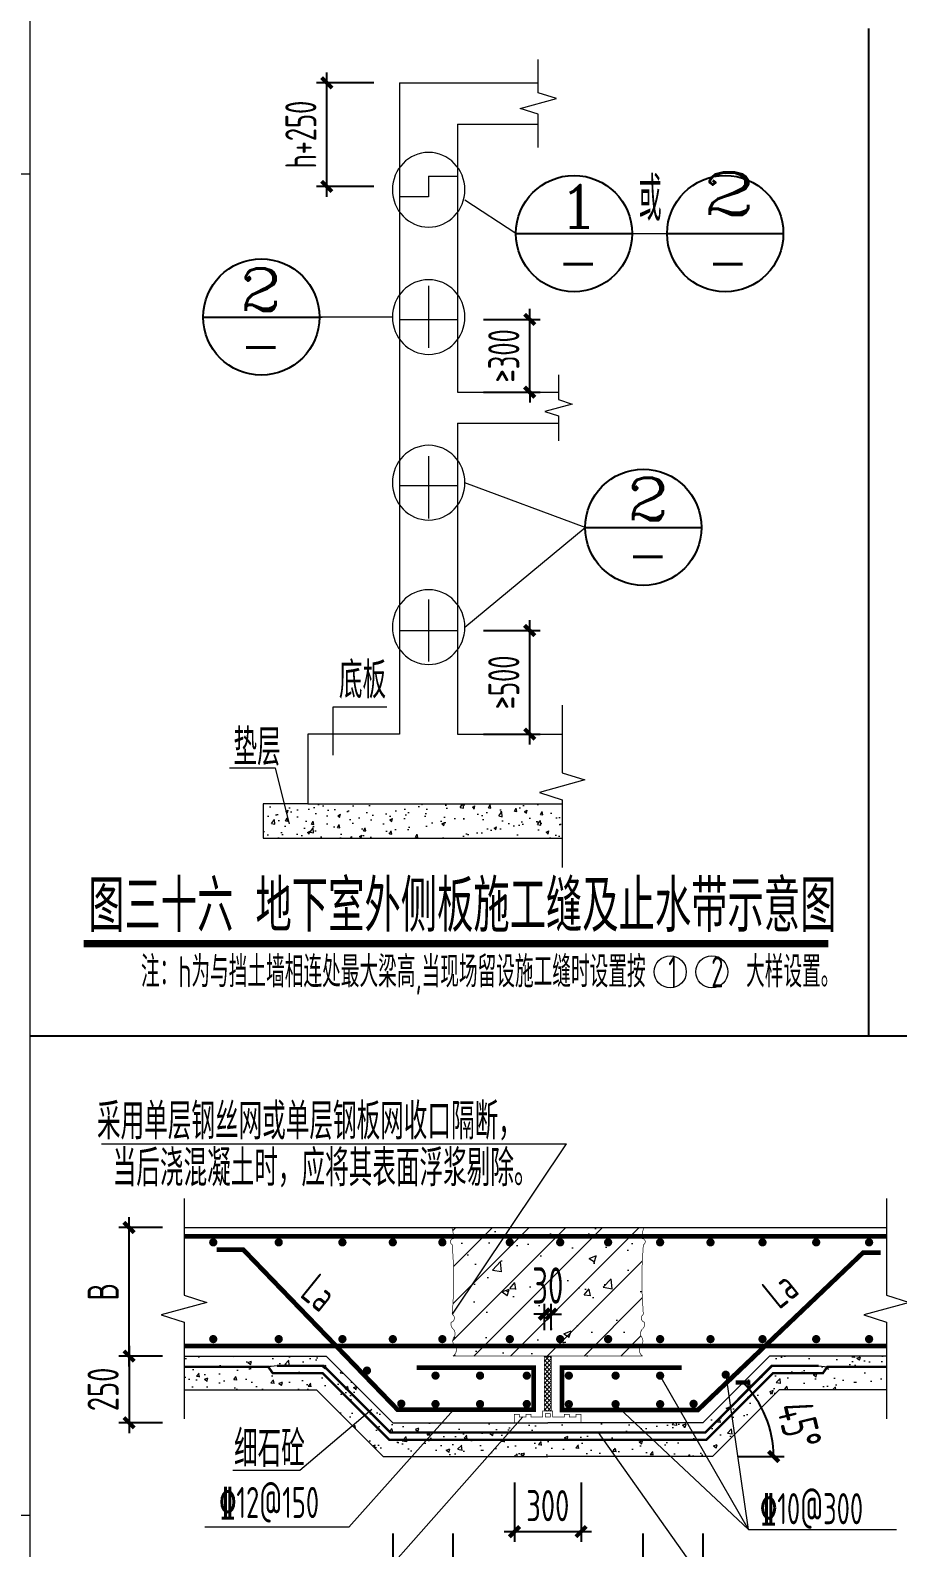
# Model space of a CAD drawing. Extents: x 5874492 to 7194610, y -939842 to -279257.
# Drawn here: x 5990915 to 5999276, y -644967 to -630347 of the extents above; entities that cross this region are included whole.
import ezdxf
from ezdxf.enums import TextEntityAlignment as Align

# ---------------------------------------------------------------- set-up
doc = ezdxf.new("R2010")
doc.units = 0
doc.header["$LTSCALE"] = 1000
doc.layers.add('$AUDIT_BAD_LAYER3', color=7, linetype='Continuous')
for name, color, linetype, lineweight in [('S-基础-DIM', 3, 'Continuous', 20), ('S-墙柱-REIN', 1, 'Continuous', 20), ('S-大样-HATCH', 251, 'Continuous', 20), ('S-大样-实线', 2, 'Continuous', 20), ('S-板-大样索引', 3, 'Continuous', 20), ('S-通用-TAB', 7, 'Continuous', 20), ('S-通用-TEXT', 7, 'Continuous', 20), ('S-通用-THIN', 7, 'Continuous', 20)]:
    doc.layers.add(name, color=color, linetype=linetype, lineweight=lineweight)
doc.styles.add('COMP', font='COMPLEX.shx', dxfattribs={"bigfont": 'GBCBIG.shx'})
doc.styles.add('TANG', font='tssdeng.shx', dxfattribs={"bigfont": 'tssdchn.shx'})
doc.styles.add('TSSD_Dimension', font='tssdeng.shx', dxfattribs={"width": 0.7, "bigfont": 'tssdchn.shx'})
doc.styles.add('TSSD_Rein', font='tssdeng.shx', dxfattribs={"width": 0.7, "bigfont": 'hztxt.shx'})
doc.styles.add('TSSD_Rein_300(数字)', font='Tssdeng.shx', dxfattribs={"width": 0.65, "height": 300, "bigfont": 'hztxt.shx'})
doc.styles.add('TSSD_Rein_350（文字）', font='Tssdeng.shx', dxfattribs={"width": 0.65, "height": 350, "bigfont": 'hztxt.shx'})
doc.dimstyles.new('TSSD_20_100', dxfattribs={"dimtxt": 250, "dimasz": 100, "dimexe": 100, "dimexo": 250, "dimgap": 100, "dimtad": 1, "dimdec": 0, "dimlfac": 0.2, "dimzin": 0, "dimdsep": 46, "dimtxsty": 'TSSD_Dimension', "dimblk": 'ARCHTICK', "dimcen": 0, "dimdle": 100, "dimclrt": 7, "dimadec": 0, "dimazin": 0, "dimtfac": 1, "dimtdec": 0, "dimtix": 1, "dimtmove": 2, "dimatfit": 3, "dimfxl": 0, "dimtolj": 1, "dimtzin": 0, "dimarcsym": 0})
pattern_1 = [(50, (188151.9, 495396.16), (358.6301, -31.37607), [37.5, -412.5]), (355, (188151.9, 495396.16), (-69.37567, 376.09607), [30, -330]), (100.4514, (188181.8, 495393.54), (289.2547, 344.71977), [31.8701, -350.57106]), (46.1842, (188151.9, 495496.16), (533.6205, -82.7595), [56.25, -618.75]), (96.6356, (188196.4, 495489.26), (467.3314, 487.0589), [47.8051, -525.8565]), (351.1842, (188151.9, 495496.16), (467.331, 487.0593), [45, -495]), (21, (188201.9, 495471.16), (298.45353, -201.30945), [37.5, -412.5]), (326, (188201.9, 495471.16), (121.65767, 362.575), [30, -330]), (71.4514, (188226.78, 495454.38), (420.1113, 161.26525), [31.8701, -350.57106]), (37.5, (188151.91, 495396.16), (6.07993, 166.44693), [0, -326, 0, -335, 0, -331.25]), (7.5, (188151.9, 495396.16), (131.53477, 197.20586), [0, -191, 0, -318.5, 0, -126.25]), (327.5, (188040.4, 495396.16), (266.91122, -11.277436), [0, -125, 0, -390, 0, -517.5]), (317.5, (187990.4, 495396.16), (291.59308, 50.0525), [0, -162.5, 0, -259, 0, -367.5])]

# ---------------------------------------------------------------- blocks, each defined once
blk = doc.blocks.new('_ArchTick')
at = {"color": 0, "linetype": 'ByBlock', "const_width": 0.4}
blk.add_lwpolyline([(-0.5, -0.5), (0.5, 0.5)], dxfattribs=at)
blk = doc.blocks.new('*D73')
at = {"layer": '$AUDIT_BAD_LAYER3', "color": 0, "lineweight": -2, "transparency": 16777216}
for p, q in [((293057, 270659), (293057, 269838)), ((293635, 270659), (293635, 269838)), ((293057, 269938), (292957, 269938)), ((293635, 269938), (293057, 269938)), ((293635, 269938), (293735, 269938))]:
    blk.add_line(p, q, dxfattribs=at)
at = {"layer": 'Defpoints', "color": 0, "transparency": 16777216}
for p in [(293057, 270909), (293635, 270909), (293057, 269938)]:
    blk.add_point(p, dxfattribs=at)
at = {"layer": '$AUDIT_BAD_LAYER3', "color": 0, "lineweight": -2, "transparency": 16777216, "xscale": 100, "yscale": 100, "zscale": 100}
blk.add_blockref('_ArchTick', (293057, 269938), dxfattribs=at)
at = {"layer": '$AUDIT_BAD_LAYER3', "color": 0, "lineweight": -2, "transparency": 16777216, "xscale": 100, "yscale": 100, "zscale": 100, "rotation": 180}
blk.add_blockref('_ArchTick', (293635, 269938), dxfattribs=at)
at = {"layer": '$AUDIT_BAD_LAYER3', "color": 7, "transparency": 16777216, "insert": (293346, 270188), "char_height": 300, "attachment_point": 5, "style": 'TSSD_Dimension'}
blk.add_mtext('\\A1;300', dxfattribs=at)
blk = doc.blocks.new('*D74')
at = {"layer": '$AUDIT_BAD_LAYER3', "color": 0, "lineweight": -2, "transparency": 16777216}
for p, q in [((290514, 272269), (290514, 273708)), ((290835, 273608), (290414, 273608)), ((290835, 272369), (290414, 272369))]:
    blk.add_line(p, q, dxfattribs=at)
at = {"layer": 'Defpoints', "color": 0, "transparency": 16777216}
for p in [(290514, 273608), (291085, 273608), (291085, 272369)]:
    blk.add_point(p, dxfattribs=at)
at = {"layer": '$AUDIT_BAD_LAYER3', "color": 0, "lineweight": -2, "transparency": 16777216, "xscale": 100, "yscale": 100, "zscale": 100}
for p, rotation in [((290514, 273608), 90), ((290514, 272369), 270)]:
    blk.add_blockref('_ArchTick', p, dxfattribs=dict(at, rotation=rotation))
at = {"layer": '$AUDIT_BAD_LAYER3', "color": 7, "transparency": 16777216, "insert": (290264, 272989), "char_height": 300, "attachment_point": 5, "rotation": 90, "style": 'TSSD_Dimension'}
blk.add_mtext('\\A1;B', dxfattribs=at)
blk = doc.blocks.new('*D75')
at = {"layer": '$AUDIT_BAD_LAYER3', "color": 0, "lineweight": -2, "transparency": 16777216}
for p, q in [((290835, 272369), (290414, 272369)), ((290514, 272469), (290514, 271627)), ((290835, 271727), (290414, 271727))]:
    blk.add_line(p, q, dxfattribs=at)
at = {"layer": 'Defpoints', "color": 0, "transparency": 16777216}
for p in [(291085, 272369), (290514, 271727), (291085, 271727)]:
    blk.add_point(p, dxfattribs=at)
at = {"layer": '$AUDIT_BAD_LAYER3', "color": 0, "lineweight": -2, "transparency": 16777216, "xscale": 100, "yscale": 100, "zscale": 100}
for p, rotation in [((290514, 272369), 90), ((290514, 271727), 270)]:
    blk.add_blockref('_ArchTick', p, dxfattribs=dict(at, rotation=rotation))
at = {"layer": '$AUDIT_BAD_LAYER3', "color": 7, "transparency": 16777216, "insert": (290264, 272048), "char_height": 300, "attachment_point": 5, "rotation": 90, "style": 'TSSD_Dimension'}
blk.add_mtext('\\A1;250', dxfattribs=at)
blk = doc.blocks.new('*D76')
at = {"layer": '$AUDIT_BAD_LAYER3', "color": 0, "lineweight": -2, "transparency": 16777216}
for p, q in [((295466, 270659), (295466, 269838)), ((296044, 270659), (296044, 269838)), ((295466, 269938), (295366, 269938)), ((295466, 269938), (296044, 269938)), ((296044, 269938), (296144, 269938))]:
    blk.add_line(p, q, dxfattribs=at)
at = {"layer": 'Defpoints', "color": 0, "transparency": 16777216}
for p in [(295466, 270909), (296044, 270909), (296044, 269938)]:
    blk.add_point(p, dxfattribs=at)
at = {"layer": '$AUDIT_BAD_LAYER3', "color": 0, "lineweight": -2, "transparency": 16777216, "xscale": 100, "yscale": 100, "zscale": 100}
blk.add_blockref('_ArchTick', (295466, 269938), dxfattribs=at)
at = {"layer": '$AUDIT_BAD_LAYER3', "color": 0, "lineweight": -2, "transparency": 16777216, "xscale": 100, "yscale": 100, "zscale": 100, "rotation": 180}
blk.add_blockref('_ArchTick', (296044, 269938), dxfattribs=at)
at = {"layer": '$AUDIT_BAD_LAYER3', "color": 7, "transparency": 16777216, "insert": (295755, 270188), "char_height": 300, "attachment_point": 5, "style": 'TSSD_Dimension'}
blk.add_mtext('\\A1;300', dxfattribs=at)
blk = doc.blocks.new('*D77')
at = {"layer": '$AUDIT_BAD_LAYER3', "color": 0, "lineweight": -2, "transparency": 16777216}
for p, q in [((293635, 270659), (293635, 269838)), ((295466, 270659), (295466, 269838)), ((293535, 269938), (295566, 269938))]:
    blk.add_line(p, q, dxfattribs=at)
at = {"layer": 'Defpoints', "color": 0, "transparency": 16777216}
for p in [(293635, 270909), (295466, 270909), (295466, 269938)]:
    blk.add_point(p, dxfattribs=at)
at = {"layer": '$AUDIT_BAD_LAYER3', "color": 0, "lineweight": -2, "transparency": 16777216, "xscale": 100, "yscale": 100, "zscale": 100, "rotation": 180}
blk.add_blockref('_ArchTick', (293635, 269938), dxfattribs=at)
at = {"layer": '$AUDIT_BAD_LAYER3', "color": 0, "lineweight": -2, "transparency": 16777216, "xscale": 100, "yscale": 100, "zscale": 100}
blk.add_blockref('_ArchTick', (295466, 269938), dxfattribs=at)
at = {"layer": '$AUDIT_BAD_LAYER3', "color": 7, "transparency": 16777216, "insert": (294550, 270188), "char_height": 300, "attachment_point": 5, "style": 'TSSD_Dimension'}
blk.add_mtext('\\A1;后浇带宽度', dxfattribs=at)
blk = doc.blocks.new('*D78')
at = {"layer": '$AUDIT_BAD_LAYER3', "color": 0, "lineweight": -2, "transparency": 16777216}
for p, q in [((294229, 271151), (294229, 270578)), ((294871, 271151), (294871, 270578)), ((294129, 270678), (294971, 270678))]:
    blk.add_line(p, q, dxfattribs=at)
at = {"layer": 'Defpoints', "color": 0, "transparency": 16777216}
for p in [(294229, 271401), (294871, 271401), (294871, 270678)]:
    blk.add_point(p, dxfattribs=at)
at = {"layer": '$AUDIT_BAD_LAYER3', "color": 0, "lineweight": -2, "transparency": 16777216, "xscale": 100, "yscale": 100, "zscale": 100, "rotation": 180}
blk.add_blockref('_ArchTick', (294229, 270678), dxfattribs=at)
at = {"layer": '$AUDIT_BAD_LAYER3', "color": 0, "lineweight": -2, "transparency": 16777216, "xscale": 100, "yscale": 100, "zscale": 100}
blk.add_blockref('_ArchTick', (294871, 270678), dxfattribs=at)
at = {"layer": '$AUDIT_BAD_LAYER3', "color": 7, "transparency": 16777216, "insert": (294550, 270928), "char_height": 300, "attachment_point": 5, "style": 'TSSD_Dimension'}
blk.add_mtext('\\A1;300', dxfattribs=at)
blk = doc.blocks.new('*D79')
at = {"layer": '$AUDIT_BAD_LAYER3', "color": 0, "lineweight": -2, "transparency": 16777216}
blk.add_line((296387, 271401), (296827, 271401), dxfattribs=at)
blk.add_arc((295717, 271401), 1009, 360, 45, dxfattribs=at)
at = {"layer": 'Defpoints', "color": 0, "transparency": 16777216}
for p in [(296686, 272369), (296591, 271905), (296044, 271727), (294550, 271401), (296137, 271401)]:
    blk.add_point(p, dxfattribs=at)
at = {"layer": '$AUDIT_BAD_LAYER3', "color": 0, "lineweight": -2, "transparency": 16777216, "xscale": 100, "yscale": 100, "zscale": 100}
for p, rotation in [((296431, 272114), 134.9999999999457), ((296727, 271401), 269.9999999999999)]:
    blk.add_blockref('_ArchTick', p, dxfattribs=dict(at, rotation=rotation))
at = {"layer": '$AUDIT_BAD_LAYER3', "color": 7, "transparency": 16777216, "insert": (296974, 271705), "char_height": 350, "attachment_point": 5, "rotation": 283.6165, "style": 'TSSD_Rein_350（文字）'}
blk.add_mtext('\\A1;45°', dxfattribs=at)
blk = doc.blocks.new('*D80')
at = {"layer": '$AUDIT_BAD_LAYER3', "color": 0, "lineweight": -2, "transparency": 16777216}
for p, q in [((294517, 272619), (294517, 272874)), ((294583, 272619), (294583, 272874)), ((294517, 272774), (294417, 272774)), ((294517, 272774), (294583, 272774)), ((294583, 272774), (294683, 272774))]:
    blk.add_line(p, q, dxfattribs=at)
at = {"layer": 'Defpoints', "color": 0, "transparency": 16777216}
for p in [(294583, 272774), (294517, 272369), (294583, 272369)]:
    blk.add_point(p, dxfattribs=at)
at = {"layer": '$AUDIT_BAD_LAYER3', "color": 0, "lineweight": -2, "transparency": 16777216, "xscale": 100, "yscale": 100, "zscale": 100}
blk.add_blockref('_ArchTick', (294517, 272774), dxfattribs=at)
at = {"layer": '$AUDIT_BAD_LAYER3', "color": 0, "lineweight": -2, "transparency": 16777216, "xscale": 100, "yscale": 100, "zscale": 100, "rotation": 180}
blk.add_blockref('_ArchTick', (294583, 272774), dxfattribs=at)
at = {"layer": '$AUDIT_BAD_LAYER3', "color": 7, "transparency": 16777216, "insert": (294550, 273049), "char_height": 350, "attachment_point": 5, "style": 'TSSD_Rein_350（文字）'}
blk.add_mtext('\\A1;30', dxfattribs=at)
blk = doc.blocks.new('*D281')
at = {"layer": 'Defpoints', "color": 0, "transparency": 16777216}
for p in [(5993773, -630853), (5994475, -630853), (5994475, -631851)]:
    blk.add_point(p, dxfattribs=at)
at = {"layer": 'S-基础-DIM', "color": 0, "lineweight": -2, "transparency": 16777216}
for p, q in [((5993773, -631951), (5993773, -630753)), ((5994225, -630853), (5993673, -630853)), ((5994225, -631851), (5993673, -631851))]:
    blk.add_line(p, q, dxfattribs=at)
at = {"layer": 'S-基础-DIM', "color": 0, "lineweight": -2, "transparency": 16777216, "xscale": 100, "yscale": 100, "zscale": 100}
for p, rotation in [((5993773, -630853), 90), ((5993773, -631851), 270)]:
    blk.add_blockref('_ArchTick', p, dxfattribs=dict(at, rotation=rotation))
at = {"layer": 'S-基础-DIM', "color": 7, "transparency": 16777216, "insert": (5993523, -631352), "char_height": 300, "attachment_point": 5, "rotation": 90, "style": 'TSSD_Rein_300(数字)'}
blk.add_mtext('\\A1;h+250', dxfattribs=at)
blk = doc.blocks.new('*D282')
at = {"layer": 'Defpoints', "color": 0, "transparency": 16777216}
for p in [(5995034, -633132), (5995729, -633132), (5995034, -633834)]:
    blk.add_point(p, dxfattribs=at)
at = {"layer": 'S-基础-DIM', "color": 0, "lineweight": -2, "transparency": 16777216}
for p, q in [((5995284, -633132), (5995829, -633132)), ((5995729, -633132), (5995729, -633032)), ((5995729, -633834), (5995729, -633132)), ((5995284, -633834), (5995829, -633834)), ((5995729, -633834), (5995729, -633934))]:
    blk.add_line(p, q, dxfattribs=at)
at = {"layer": 'S-基础-DIM', "color": 0, "lineweight": -2, "transparency": 16777216, "xscale": 100, "yscale": 100, "zscale": 100}
for p, rotation in [((5995729, -633132), 270), ((5995729, -633834), 90)]:
    blk.add_blockref('_ArchTick', p, dxfattribs=dict(at, rotation=rotation))
at = {"layer": 'S-基础-DIM', "color": 7, "transparency": 16777216, "insert": (5995479, -633483), "char_height": 300, "attachment_point": 5, "rotation": 90, "style": 'TSSD_Rein_300(数字)'}
blk.add_mtext('\\A1;\x93300', dxfattribs=at)
blk = doc.blocks.new('*D283')
at = {"layer": 'Defpoints', "color": 0, "transparency": 16777216}
for p in [(5995034, -636130), (5995729, -636130), (5995034, -637128)]:
    blk.add_point(p, dxfattribs=at)
at = {"layer": 'S-基础-DIM', "color": 0, "lineweight": -2, "transparency": 16777216}
for p, q in [((5995729, -637228), (5995729, -636030)), ((5995284, -636130), (5995829, -636130)), ((5995284, -637128), (5995829, -637128))]:
    blk.add_line(p, q, dxfattribs=at)
at = {"layer": 'S-基础-DIM', "color": 0, "lineweight": -2, "transparency": 16777216, "xscale": 100, "yscale": 100, "zscale": 100}
for p, rotation in [((5995729, -636130), 90), ((5995729, -637128), 270)]:
    blk.add_blockref('_ArchTick', p, dxfattribs=dict(at, rotation=rotation))
at = {"layer": 'S-基础-DIM', "color": 7, "transparency": 16777216, "insert": (5995479, -636629), "char_height": 300, "attachment_point": 5, "rotation": 90, "style": 'TSSD_Rein_300(数字)'}
blk.add_mtext('\\A1;\x93500', dxfattribs=at)
blk = doc.blocks.new('dffghj')
at = {"layer": 'S-大样-HATCH'}
h = blk.add_hatch(dxfattribs=at)
h.set_pattern_fill('钢筋混F^W^Q', color=256, scale=100, style=0)
h.set_pattern_definition([(45, (188151.9, 495396.16), (-176.7767, 176.7767), []), (50, (188151.9, 495396.16), (717.2602, -62.7521), [75, -825]), (355, (188151.9, 495396.16), (-138.7513, 752.1921), [60, -660]), (100.4514, (188211.7, 495390.9), (578.5094, 689.4395), [63.7402, -701.1421]), (46.1842, (188151.9, 495596.2), (1067.241, -165.519), [112.5, -1237.5]), (96.6356, (188240.8, 495582.4), (934.6627, 974.118), [95.6103, -1051.713]), (351.1842, (188151.9, 495596.2), (934.662, 974.1186), [90, -990]), (21, (188251.9, 495546.16), (596.907, -402.6189), [75, -825]), (326, (188251.9, 495546.16), (243.3153, 725.15), [60, -660]), (71.4514, (188301.65, 495512.6), (840.2226, 322.5305), [63.7402, -701.1421]), (37.5, (188151.9, 495396.16), (12.15986, 332.89385), [0, -652, 0, -670, 0, -662.5]), (7.5, (188151.9, 495396.16), (263.06954, 394.4117), [0, -382, 0, -637, 0, -252.5]), (327.5, (187928.9, 495396.16), (533.82244, -22.55487), [0, -250, 0, -780, 0, -1035]), (317.5, (187828.9, 495396.16), (583.1862, 100.105), [0, -325, 0, -518, 0, -735])])
h.paths.add_polyline_path([(295465.6, 272369.2, -0.5254973), (295457.7, 272481.3, 0.3271652), (295448.4, 272560.6, -0.2470562), (295457.7, 272625.9, 0.3220358), (295481, 272695.9, -0.6588965), (295470.7, 272770.3, -0.0418728), (295470.7, 273442.3, 0.8165531), (295457.9, 273502, -0.0665498), (295474.8, 273608.1), (293625.8, 273608.1, -0.0665498), (293642.7, 273502, 0.8165531), (293629.9, 273442.3, -0.0418728), (293629.9, 272770.3, -0.6588965), (293619.6, 272695.9, 0.3220358), (293642.9, 272625.9, -0.2470562), (293652.2, 272560.6, 0.3271652), (293642.9, 272481.3, -0.5254973), (293635, 272369.2), (294517, 272369.2), (294583, 272369.2)])
h = blk.add_hatch(dxfattribs=at)
h.set_pattern_fill('混凝赃F^W^Q', color=256, scale=50, style=0)
h.set_pattern_definition(pattern_1)
h.paths.add_polyline_path([(292414.6, 272369.2), (291044.2, 272369.2), (291044.2, 272265.7), (291855.9, 272265.7), (291940.2, 272274.9), (292391.3, 272274.9), (293033.6, 271632.6), (294550.3, 271632.6), (296067, 271632.6), (296709.3, 272274.9), (297160.4, 272274.9), (297244.7, 272265.7), (297816.3, 272265.7), (297816.3, 272369.2), (296686, 272369.2), (296043.7, 271726.8), (294550.3, 271726.8), (294229.1, 271726.8), (293056.9, 271726.8)])
h = blk.add_hatch(dxfattribs=at)
h.set_pattern_fill('ANSI37', color=256, scale=240.869376, style=0)
h.set_pattern_definition([(45, (208282.682, 227619.885), (-21.290046, 21.290046), []), (135, (208282.682, 227619.885), (-21.290046, -21.290046), [])])
h.paths.add_polyline_path([(294583, 272366.8), (294517, 272369.2), (294517, 271839.2), (294583, 271839.2)])
h = blk.add_hatch(dxfattribs=at)
h.set_pattern_fill('混凝', color=256, scale=50, style=0)
h.set_pattern_definition(pattern_1)
h.paths.add_polyline_path([(296779.1, 272043), (297816.3, 272043), (297816.3, 272265.7), (297244.7, 272265.7), (297201, 272203.5), (296719.3, 272203.5), (296076.9, 271561.2), (294550.3, 271561.2), (293023.6, 271561.2), (292381.3, 272203.5), (291899.6, 272203.5), (291855.9, 272265.7), (291044.2, 272265.7), (291044.2, 272043), (292321.5, 272043), (292963.8, 271400.6), (294550.3, 271400.6), (296136.8, 271400.6)])
h = blk.add_hatch(dxfattribs=at)
h.set_pattern_fill('混凝赃F^W^Q', color=256, scale=50, style=0)
h.set_pattern_definition(pattern_1)
h.paths.add_polyline_path([(291940.2, 272274.9), (291855.9, 272265.7), (291899.6, 272203.5), (292381.3, 272203.5), (293023.6, 271561.2), (294550.3, 271561.2), (296076.9, 271561.2), (296719.3, 272203.5), (297201, 272203.5), (297244.7, 272265.7), (297160.4, 272274.9), (296709.3, 272274.9), (296067, 271632.6), (294550.3, 271632.6), (293033.6, 271632.6), (292391.3, 272274.9)])
at = {"layer": 'S-墙柱-REIN', "const_width": 45}
for points in [[(291044.2, 273523.3), (297816.3, 273523.3)], [(293286.6, 272256.7), (294413.8, 272256.7), (294413.8, 271851.4), (293103.5, 271851.4), (291614.8, 273394.2), (291359.1, 273394.2)], [(295841.1, 272256.7), (294686.8, 272256.7), (294686.8, 271850.2), (295997.1, 271850.2), (297587.6, 273364.2), (297759.8, 273364.2)], [(291044.2, 272465.5), (297816.3, 272465.5)]]:
    blk.add_lwpolyline(points, dxfattribs=at)
at = {"layer": 'S-墙柱-REIN', "const_width": 40}
for points in [[(291305.9, 273464.7, 1), (291345, 273464.7, 1)], [(291937, 273464.7, 1), (291976.2, 273464.7, 1)], [(292550.9, 273464.7, 1), (292590.1, 273464.7, 1)], [(293036.5, 273464.7, 1), (293075.7, 273464.7, 1)], [(293514.3, 273464.7, 1), (293553.4, 273464.7, 1)], [(294164.3, 273464.7, 1), (294203.5, 273464.7, 1)], [(294649.9, 273464.7, 1), (294689.1, 273464.7, 1)], [(295112, 273464.7, 1), (295151.2, 273464.7, 1)], [(295613.2, 273464.7, 1), (295652.4, 273464.7, 1)], [(296098.8, 273464.7, 1), (296138, 273464.7, 1)], [(296600.1, 273464.7, 1), (296639.2, 273464.7, 1)], [(297117.5, 273464.7, 1), (297156.7, 273464.7, 1)], [(297627.5, 273464.7, 1), (297666.7, 273464.7, 1)], [(291305.9, 272532.7, 1), (291345, 272532.7, 1)], [(291937, 272532.7, 1), (291976.2, 272532.7, 1)], [(292550.9, 272532.7, 1), (292590.1, 272532.7, 1)], [(293036.5, 272532.7, 1), (293075.7, 272532.7, 1)], [(293514.3, 272532.7, 1), (293553.4, 272532.7, 1)], [(294164.3, 272532.7, 1), (294203.5, 272532.7, 1)], [(294649.9, 272532.7, 1), (294689.1, 272532.7, 1)], [(295112, 272532.7, 1), (295151.2, 272532.7, 1)], [(295613.2, 272532.7, 1), (295652.4, 272532.7, 1)], [(296098.8, 272532.7, 1), (296138, 272532.7, 1)], [(296600.1, 272532.7, 1), (296639.2, 272532.7, 1)], [(297117.5, 272532.7, 1), (297156.7, 272532.7, 1)], [(297627.5, 272532.7, 1), (297666.7, 272532.7, 1)], [(292826.6, 272229.4, -1), (292787.4, 272229.4, -1)], [(293487.3, 272181, -1), (293448.2, 272181, -1)], [(293916.7, 272181, -1), (293877.5, 272181, -1)], [(294367.3, 272181, -1), (294328.1, 272181, -1)], [(294733.3, 272181, 1), (294772.4, 272181, 1)], [(295183.9, 272181, 1), (295223.1, 272181, 1)], [(295613.2, 272181, 1), (295652.4, 272181, 1)], [(296245.6, 272189.6, 1), (296284.8, 272189.6, 1)], [(293157.7, 271910.6, -1), (293118.5, 271910.6, -1)], [(293487.3, 271907.3, -1), (293448.2, 271907.3, -1)], [(293916.7, 271907.3, -1), (293877.5, 271907.3, -1)], [(294367.3, 271907.3, -1), (294328.1, 271907.3, -1)], [(294733.3, 271906.1, 1), (294772.4, 271906.1, 1)], [(295183.9, 271906.1, 1), (295223.1, 271906.1, 1)], [(295613.2, 271906.1, 1), (295652.4, 271906.1, 1)], [(295935.6, 271909.4, 1), (295974.8, 271909.4, 1)]]:
    blk.add_lwpolyline(points, format="xyb", close=True, dxfattribs=at)
at = {"layer": 'S-大样-HATCH'}
for p, q in [((294517, 272369.2), (294583, 272369.2)), ((291940.2, 272274.9), (291855.9, 272265.7)), ((297160.4, 272274.9), (297244.7, 272265.7))]:
    blk.add_line(p, q, dxfattribs=at)
at = {"layer": 'S-大样-HATCH', "const_width": 6.42}
for points in [[(293635, 272369.2, 0.5254973), (293642.9, 272481.3, -0.3271652), (293652.2, 272560.6, 0.2470562), (293642.9, 272625.9, -0.3220358), (293619.6, 272695.9, 0.6588965), (293629.9, 272770.3, 0.0418728), (293629.9, 273442.3, -0.8165531), (293642.7, 273502, 0.0665498), (293625.8, 273608.1, 0.0547122)], [(295465.6, 272369.2, -0.5254973), (295457.7, 272481.3, 0.3271652), (295448.4, 272560.6, -0.2470562), (295457.7, 272625.9, 0.3220358), (295481, 272695.9, -0.6588965), (295470.7, 272770.3, -0.0418728), (295470.7, 273442.3, 0.8165531), (295457.9, 273502, -0.0665498), (295474.8, 273608.1, -0.0547122)]]:
    blk.add_lwpolyline(points, format="xyb", dxfattribs=at)
for points in [[(293635, 272369.2), (294517, 272369.2)], [(294517, 271839.2), (294517, 272369.2)], [(294583, 272369.2), (295465.6, 272369.2)], [(294583, 271836.9), (294583, 272369.2)]]:
    blk.add_lwpolyline(points, dxfattribs=at)
at = {"layer": 'S-大样-HATCH'}
for points in [[(297816.3, 272265.7, 23, 23, 0), (297244.7, 272265.7, 23, 23, 0), (297201, 272203.5, 23, 23, 0), (296719.3, 272203.5, 23, 23, 0), (296076.9, 271561.2, 23, 23, 0), (294550.3, 271561.2, 23, 23, 0), (293023.6, 271561.2, 23, 23, 0), (292381.3, 272203.5, 23, 23, 0), (291899.6, 272203.5, 23, 23, 0), (291855.9, 272265.7, 23, 23, 0), (291044.2, 272265.7, 0, 0, 0)], [(297160.4, 272274.9, 23, 23, 0), (296709.3, 272274.9, 23, 23, 0), (296067, 271632.6, 23, 23, 0), (294550.3, 271632.6, 23, 23, 0), (293033.6, 271632.6, 23, 23, 0), (292391.3, 272274.9, 23, 23, 0), (291940.2, 272274.9, 0, 0, 0)]]:
    blk.add_lwpolyline(points, format="xyseb", dxfattribs=at)
at = {"layer": 'S-大样-HATCH', "const_width": 6.42}
for points in [[(294277.3, 271783), (294341.5, 271783), (294341.5, 271807.1), (294389.7, 271807.1), (294389.7, 271783), (294502.1, 271783), (294502.1, 271839.2), (294598.5, 271839.2), (294598.5, 271783), (294710.9, 271783), (294710.9, 271807.1), (294759, 271807.1), (294759, 271783), (294823.3, 271783), (294823.3, 271807.1), (294871.4, 271807.1), (294871.4, 271726.8), (294229.1, 271726.8), (294229.1, 271807.1), (294277.3, 271807.1)], [(294526.2, 271783), (294574.4, 271783), (294574.4, 271815.2), (294526.2, 271815.2)]]:
    blk.add_lwpolyline(points, close=True, dxfattribs=at)
at = {"layer": 'S-大样-实线'}
blk.add_line((291044.2, 273608.1), (297816.3, 273608.1), dxfattribs=at)
for points in [[(291044.2, 272369.2), (292414.6, 272369.2), (293056.9, 271726.8), (294550.3, 271726.8)], [(297816.3, 272369.2), (296686, 272369.2), (296043.7, 271726.8), (294550.3, 271726.8)], [(297816.3, 272265.7), (297816.3, 272043), (296779.1, 272043), (296136.8, 271400.6), (294550.3, 271400.6)], [(291044.2, 272043), (292321.5, 272043), (292963.8, 271400.6), (294550.3, 271400.6)]]:
    blk.add_lwpolyline(points, dxfattribs=at)
at = {"layer": 'S-通用-TEXT'}
for p, q in [((290247.9, 274414.1), (294731.2, 274414.1)), ((293632.2, 272774.1), (294731.2, 274414.1)), ((296485.2, 270698.8), (295642.6, 272164)), ((296485.2, 270698.8), (296265.2, 272208.4)), ((292159.6, 271269.9), (292854.6, 271857.8)), ((293640.4, 271851.4), (292631.2, 270721.3)), ((292768.3, 270041.8), (294309.4, 271783)), ((295186.3, 271915.4), (296485.2, 270698.8)), ((295035.8, 271632.6), (296122.5, 270101.4)), ((291514.7, 271269.9), (292159.6, 271269.9)), ((292631.2, 270721.3), (291244.8, 270721.3)), ((296485.2, 270698.8), (297911.1, 270698.8))]:
    blk.add_line(p, q, dxfattribs=at)
at = {"layer": 'S-通用-THIN'}
for points in [[(291044.2, 273888.1), (291044.2, 272955.5), (291264.2, 272885.5), (290824.2, 272765.5), (291044.2, 272695.5), (291044.2, 271763)], [(297816.3, 273888.1), (297816.3, 272955.5), (298036.3, 272885.5), (297596.3, 272765.5), (297816.3, 272695.5), (297816.3, 271763)]]:
    blk.add_lwpolyline(points, dxfattribs=at)
at = {"layer": 'S-通用-TEXT', "style": 'TSSD_Rein_350（文字）', "width": 0.65}
for s, p in [('采用单层钢丝网或单层钢板网收口隔断，', (290204.6, 274456.4)), ('当后浇混凝土时，应将其表面浮浆剔除。', (290356.1, 274005.6)), ('细石砼', (291526.1, 271301.6))]:
    blk.add_text(s, height=350, dxfattribs=at).set_placement(p)
at = {"layer": 'S-通用-TEXT', "ltscale": 99, "style": 'TSSD_Rein_350（文字）', "width": 0.65}
for rotation, p in [(321.03067, (292150.2, 272947.8)), (38.96933, (296780.7, 272811))]:
    blk.add_text('La', height=300, rotation=rotation, dxfattribs=at).set_placement(p)
for s, p in [('\x8412@150', (291381.5, 270808.7)), ('\x8410@300', (296595.2, 270748.7))]:
    blk.add_text(s, height=300, dxfattribs=at).set_placement(p)
at = {"layer": 'S-基础-DIM'}
for base, p1, p2, angle, text, picture, middle in [((290514.5, 273608.1), (291085.4, 272369.2), (291085.4, 273608.1), 90, 'B', '*D74', (290264.5, 272988.6)), ((290514.5, 271726.8), (291085.4, 272369.2), (291085.4, 271726.8), 90, '250', '*D75', (290264.5, 272048)), ((296043.7, 269938.4), (295465.6, 270909.4), (296043.7, 270909.4), 180, '300', '*D76', (295754.6, 270188.4))]:
    dim = blk.add_linear_dim(base=base, p1=p1, p2=p2, angle=angle, text=text, dimstyle='TSSD_20_100', dxfattribs=at)
    dim.commit()
    dim.dimension.update_dxf_attribs({"geometry": picture, "text_midpoint": middle})
dim = blk.add_linear_dim(base=(294583, 272774.1), p1=(294517, 272369.2), p2=(294583, 272369.2), text='30', dimstyle='TSSD_20_100', override={"dimtxsty": 'TSSD_Rein_350（文字）'}, dxfattribs=at)
dim.commit()
dim.dimension.update_dxf_attribs({"geometry": '*D80', "text_midpoint": (294550, 273049.1)})
dim = blk.add_angular_dim_2l(base=(296591.4, 271905.2), line1=((296136.8, 271400.6), (294550.3, 271400.6)), line2=((296686, 272369.2), (296043.7, 271726.8)), dimstyle='TSSD_20_100', override={"dimtxsty": 'TSSD_Rein_350（文字）'}, dxfattribs=at)
dim.commit()
dim.dimension.update_dxf_attribs({"geometry": '*D79', "text_midpoint": (296974.4, 271705.1), "dimtype": 130})
for base, p1, p2, text, picture, middle in [((294871.4, 270678.1), (294229.1, 271400.6), (294871.4, 271400.6), '300', '*D78', (294550.3, 270928.1)), ((293056.9, 269938.4), (293635, 270909.4), (293056.9, 270909.4), '300', '*D73', (293345.9, 270188.4)), ((295465.6, 269938.4), (293635, 270909.4), (295465.6, 270909.4), '后浇带宽度', '*D77', (294550.3, 270188.4))]:
    dim = blk.add_linear_dim(base=base, p1=p1, p2=p2, text=text, dimstyle='TSSD_20_100', dxfattribs=at)
    dim.commit()
    dim.dimension.update_dxf_attribs({"geometry": picture, "text_midpoint": middle})

msp = doc.modelspace()

# ---------------------------------------------------------------- hatches: boundary and pattern name
at = {"layer": 'S-大样-HATCH'}
h = msp.add_hatch(dxfattribs=at)
h.set_pattern_fill('AR-CONC', color=256, scale=49.92, style=0)
h.set_pattern_definition([(59.57131, (5792950.5, -638405.76), (250.6394, -31.32587), [33.26224, -365.8846]), (352.8759, (5792950.5, -638405.76), (-48.48527, 375.4943), [21.0491, -231.5403]), (97.35751, (5792971.4, -638408.37), (202.15432, 344.16822), [31.55097, -347.06073]), (56.11285, (5792950.5, -638305.9), (372.9367, -82.6271), [48.8152, -536.9673]), (94.65553, (5792981.6, -638312.8), (326.60854, 486.27964), [47.5659, -523.2244]), (347.50747, (5792950.5, -638305.9), (326.6083, 486.28), [31.8317, -350.1487]), (28.73936, (5792985.45, -638330.88), (208.5832, -200.98735), [27.9047, -306.95153]), (316.06248, (5792985.45, -638330.88), (85.0241, 361.9949), [24.13833, -265.5216]), (76.78212, (5793002.83, -638347.62), (293.6074, 161.00722), [30.98716, -340.85874]), (47.62712, (5792950.51, -638405.76), (4.24914, 166.18061), [0, -268.19917, 0, -275.60344, 0, -272.51833]), (10.65148, (5792950.5, -638405.76), (91.92702, 196.89033), [0, -134.6644, 0, -224.55817, 0, -89.01246]), (317.69466, (5792872.58, -638405.76), (186.53891, -11.25939), [0, -99.62389, 0, -310.82653, 0, -412.4429]), (307.37679, (5792837.64, -638405.76), (203.78858, 49.9724), [0, -137.93027, 0, -219.83963, 0, -311.9346])])
h.paths.add_polyline_path([(5996041.8, -638131.8), (5996041.8, -637799.8), (5993589.4, -637799.8), (5993159.6, -637799.8), (5993159.6, -638131.8)])

# ---------------------------------------------------------------- linework, layer by layer
for p, q in [((5998993.5, -630329), (5998993.5, -640034.9)), ((5990915.4, -640034.9), (6009004, -640034.9))]:
    msp.add_line(p, q)
for p, q in [((5994754.8, -631751.1), (5995034.3, -631751.1)), ((5994754.8, -631751.1), (5994754.8, -631950.8)), ((5994754.8, -631950.8), (5994475.2, -631950.8)), ((5994754.8, -632807.5), (5994754.8, -633406.5)), ((5994475.2, -633131.9), (5995034.3, -633131.9)), ((5994754.8, -634451), (5994754.8, -635050)), ((5994475.2, -634732.2), (5995034.3, -634732.2)), ((5994754.8, -635830.5), (5994754.8, -636429.5)), ((5994475.2, -636130), (5995034.3, -636130))]:
    msp.add_line(p, q, dxfattribs=at)
at = {"layer": 'S-大样-实线'}
for p, q in [((5994475.2, -630852.5), (5995811.3, -630852.5)), ((5994475.2, -630852.5), (5994475.2, -637128.4)), ((5995034.3, -631251.9), (5995034.3, -633833.7)), ((5995034.3, -631251.9), (5995811.3, -631251.9)), ((5995034.3, -633833.7), (5996007.2, -633833.7)), ((5995034.3, -633833.7), (5996007.2, -633833.7)), ((5995034.3, -634133.2), (5996007.2, -634133.2)), ((5995034.3, -634133.2), (5996007.2, -634133.2)), ((5995034.3, -634133.2), (5995034.3, -637128.4)), ((5993589.4, -637128.4), (5993589.4, -637799.8)), ((5994475.2, -637128.4), (5993589.4, -637128.4)), ((5995034.3, -637128.4), (5996041.8, -637128.4)), ((5993589.4, -637799.8), (5993159.6, -637799.8)), ((5993159.6, -637799.8), (5993159.6, -638131.8)), ((5993589.4, -637799.8), (5996041.8, -637799.8)), ((5993159.6, -638131.8), (5996041.8, -638131.8))]:
    msp.add_line(p, q, dxfattribs=at)
at = {"layer": 'S-板-大样索引'}
for p, q in [((5995596, -632305.6), (5995104.2, -631984)), ((5995596, -632305.6), (5996716, -632305.6)), ((5996716, -632305.2), (5997053.3, -632305.6)), ((5992769.3, -633109.7), (5993729.3, -633109.7)), ((5994407.6, -633109.7), (5993447.4, -633109.7)), ((5996264.1, -635136.2), (5995104.2, -634705.6)), ((5995104.2, -636097.5), (5996264.1, -635136.2))]:
    msp.add_line(p, q, dxfattribs=at)
at = {"layer": 'S-板-大样索引', "linetype": 'ByBlock', "lineweight": -2, "ltscale": 800}
for p, q in [((5995596, -632305.2), (5996716, -632305.2)), ((5997053.3, -632305.6), (5998173.3, -632305.6)), ((5992581.5, -633109.7), (5993701.5, -633109.7)), ((5996264.1, -635136.2), (5997384.1, -635136.2))]:
    msp.add_line(p, q, dxfattribs=at)
for centre in [(5996156, -632305.2), (5997613.3, -632305.6), (5993141.5, -633109.7), (5996824.1, -635136.2)]:
    msp.add_circle(centre, 560, dxfattribs=at)
at = {"layer": 'S-板-大样索引', "extrusion": (0, 0, -1)}
for centre in [(5994754.8, -631883.4), (5994754.8, -633109.5), (5994754.8, -634705.6), (5994754.8, -636097.5)]:
    msp.add_ellipse(centre, major_axis=(0, 360), ratio=0.9706667, dxfattribs=at)
at = {"layer": 'S-通用-TAB'}
for p, q in [((5990915.4, -664690.6), (5990915.4, -611290.6)), ((5983415.4, -631729.5), (5990915.4, -631729.5)), ((5983415.4, -644653.7), (5990915.4, -644653.7))]:
    msp.add_line(p, q, dxfattribs=at)
at = {"layer": 'S-通用-TEXT'}
for p, q in [((5993835.8, -637329.8), (5993835.8, -636863.6)), ((5993835.8, -636863.6), (5994350.3, -636863.6)), ((5993278.2, -637456.9), (5992835, -637456.9)), ((5993413.1, -637992.2), (5993278.2, -637456.9))]:
    msp.add_line(p, q, dxfattribs=at)
at = {"layer": 'S-通用-TEXT', "color": 3, "const_width": 70}
msp.add_lwpolyline([(5991429.9, -639146.9), (5998606.9, -639146.9)], dxfattribs=at)
at = {"layer": 'S-通用-TEXT', "color": 1}
for centre in [(5997083.7, -639418.7), (5997484.4, -639418.7)]:
    msp.add_circle(centre, 154.4, dxfattribs=at)
at = {"layer": 'S-通用-THIN'}
for points in [[(5995811.3, -631475.5), (5995811.3, -631156), (5995635.5, -631100.1), (5995987, -631004.3), (5995811.3, -630948.4), (5995811.3, -630628.9)], [(5996007.2, -633665.9), (5996007.2, -633905.6), (5996139, -633947.5), (5995875.4, -634019.4), (5996007.2, -634061.3), (5996007.2, -634300.9)], [(5996041.8, -636848.4), (5996041.8, -637500.1), (5996261.8, -637570.1), (5995821.8, -637690.1), (5996041.8, -637760.1), (5996041.8, -638411.8)]]:
    msp.add_lwpolyline(points, dxfattribs=at)

# ---------------------------------------------------------------- block references
msp.add_blockref('dffghj', (5701353.1, -915489.9))

# ---------------------------------------------------------------- texts
at = {"layer": 'S-板-大样索引', "style": 'TANG', "width": 0.56}
msp.add_text('或', height=420, dxfattribs=at).set_placement((5996777.3, -632181.4))
at = {"layer": 'S-板-大样索引', "style": 'COMP', "width": 1.5}
msp.add_text('2', height=408, dxfattribs=at).set_placement((5997387.8, -632247), align=Align.BOTTOM_LEFT)
at = {"layer": 'S-板-大样索引', "style": 'COMP'}
for tag, text, width, p, p2 in [('1', '1', 2.333333, (5995992, -632245.6), (5996400, -632245.6)), ('2', '1', 1.5, (5992932.2, -633049.7), (5993340.2, -633049.7)), ('-', '-', 1.166667, (5995992, -632773.6), (5996400, -632773.6)), ('-', '-', 1.166667, (5997433.1, -632774.1), (5997841.1, -632774.1)), ('2', '1', 1.5, (5996664.1, -635068), (5997072.1, -635068)), ('-', '-', 1.166667, (5996664.1, -635596), (5997072.1, -635596))]:
    msp.add_attdef(tag, text=text, height=408, dxfattribs=dict(at, width=width)).set_placement(p, p2, align=Align.FIT)
at = {"layer": 'S-板-大样索引', "linetype": 'ByBlock', "lineweight": -2, "ltscale": 800, "style": 'COMP', "width": 1.166667}
msp.add_attdef('-', text='-', height=408, dxfattribs=at).set_placement((5992932.2, -633577.7), (5993340.2, -633577.7), align=Align.FIT)
at = {"layer": 'S-通用-TEXT'}
for s, height, style, width, p in [('底板', 350, 'TSSD_Rein_350（文字）', 0.65, (5993890.1, -636783.9)), ('垫层', 350, 'TSSD_Rein_350（文字）', 0.65, (5992873.5, -637430.3)), ('图三十六 地下室外侧板施工缝及止水带示意图', 500, 'TSSD_Rein', 0.7, (5991473.1, -639033.6))]:
    msp.add_text(s, height=height, dxfattribs=dict(at, style=style, width=width)).set_placement(p)
at = {"layer": 'S-通用-TEXT', "color": 6, "style": 'TSSD_Rein', "width": 0.6}
msp.add_text('注：h为与挡土墙相连处最大梁高,当现场留设施工缝时设置按  1   2  大样设置。', height=300, dxfattribs=at).set_placement((5991981.5, -639568.3))

# ---------------------------------------------------------------- dimensions: what is measured, and where the dimension line sits
at = {"layer": 'S-基础-DIM'}
for base, p1, p2, text, picture, middle in [((5993773.3, -630852.5), (5994475.2, -631851.1), (5994475.2, -630852.5), 'h+250', '*D281', (5993523.3, -631351.8)), ((5995728.6, -633131.9), (5995034.3, -633833.7), (5995034.3, -633131.9), '\x93300', '*D282', (5995478.6, -633482.8)), ((5995728.6, -636130), (5995034.3, -637128.4), (5995034.3, -636130), '\x93500', '*D283', (5995478.6, -636629.2))]:
    dim = msp.add_linear_dim(base=base, p1=p1, p2=p2, angle=90, text=text, dimstyle='TSSD_20_100', override={"dimtxt": 300, "dimtxsty": 'TSSD_Rein_300(数字)'}, dxfattribs=at)
    dim.commit()
    dim.dimension.update_dxf_attribs({"geometry": picture, "text_midpoint": middle})

doc.saveas('drawing.dxf')
